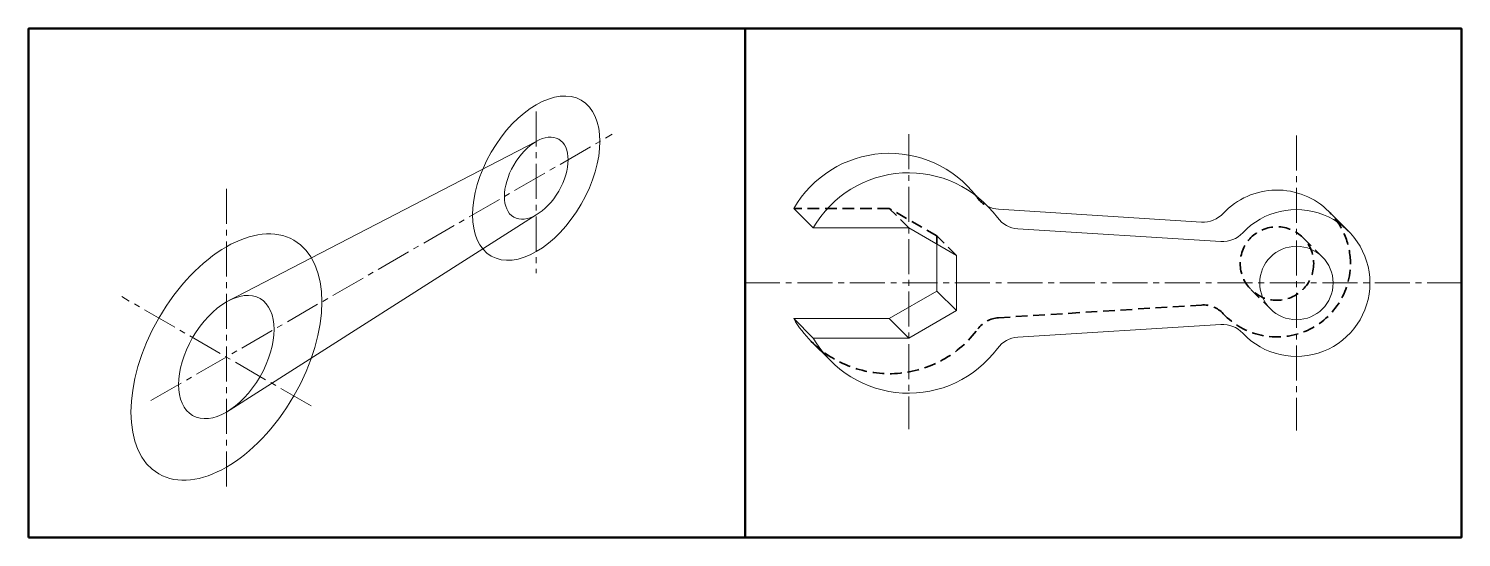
# Model space of a CAD drawing. Header units: millimetres. Extents: x 20 to 800, y 10 to 287.
import ezdxf

# ---------------------------------------------------------------- set-up
doc = ezdxf.new("R2010")
doc.units = ezdxf.units.MM
doc.linetypes.add('CENTER2', pattern=[28.575, 19.05, -3.175, 3.175, -3.175])
doc.linetypes.add('DASHED2', pattern=[9.525, 6.35, -3.175])
for name, color, linetype, lineweight in [('ejes', 2, 'CENTER2', 20), ('margen', 3, 'Continuous', 50), ('ocultas', 6, 'DASHED2', 35), ('trazos', 7, 'Continuous', 15)]:
    doc.layers.add(name, color=color, linetype=linetype, lineweight=lineweight)

msp = doc.modelspace()

# ---------------------------------------------------------------- linework, layer by layer
at = {"layer": 'ejes'}
for p, q in [((296.34, 241.93), (296.34, 153.81)), ((86.6, 84.5), (337.75, 229.5)), ((499.13, 229.51), (499.13, 68.88)), ((710.22, 228.81), (710.22, 68.19)), ((127.64, 199.69), (127.64, 35.66)), ((410, 148.5), (800, 148.5)), ((173.78, 81.55), (70.64, 141.09))]:
    msp.add_line(p, q, dxfattribs=at)
at = {"layer": 'margen'}
for points in [[(20, 10), (410, 10), (410, 287), (20, 287)], [(410, 10), (800, 10), (800, 287), (410, 287)]]:
    msp.add_lwpolyline(points, close=True, dxfattribs=at)
at = {"layer": 'ocultas'}
for p, q in [((488.52, 189.11), (436.56, 189.11)), ((499.13, 178.5), (488.52, 189.11)), ((525.11, 163.5), (514.5, 174.11)), ((713.75, 173.25), (724.36, 162.64)), ((685.47, 144.96), (696.08, 134.36)), ((547.95, 129.58), (658.49, 136.52))]:
    msp.add_line(p, q, dxfattribs=at)
msp.add_lwpolyline([(514.5, 169.62), (514.5, 174.11), (488.52, 189.11)], dxfattribs=at)
msp.add_circle((699.61, 159.11), 20, dxfattribs=at)
for centre, radius, start, end in [((548.89, 203.61), 15.09, 210.7241, 244.18668), ((699.61, 159.11), 40, 1.41128, 45), ((699.61, 159.11), 40, 223.06393, 1.41128), ((659.43, 121.55), 15, 43.06393, 93.59589), ((548.89, 114.61), 15, 93.59589, 143.60503), ((488.52, 159.11), 60, 225, 323.60503)]:
    msp.add_arc(centre, radius, start, end, dxfattribs=at)
at = {"layer": 'trazos'}
for p, q in [((127.64, 138.19), (296.34, 225.59)), ((447.17, 178.5), (436.56, 189.11)), ((547.95, 188.64), (658.49, 181.69)), ((727.9, 187.39), (738.5, 176.78)), ((127.64, 78.19), (296.34, 185.59)), ((499.13, 178.5), (447.17, 178.5)), ((558.56, 178.03), (669.09, 171.08)), ((514.5, 144.11), (514.5, 169.62)), ((525.11, 133.5), (514.5, 144.11)), ((488.52, 129.11), (436.56, 129.11)), ((447.17, 118.5), (436.56, 129.11)), ((499.13, 118.5), (488.52, 129.11)), ((558.56, 118.97), (669.09, 125.92)), ((499.13, 118.5), (447.17, 118.5)), ((456.7, 106.07), (446.1, 116.68))]:
    msp.add_line(p, q, dxfattribs=at)
for points in [[(499.13, 118.5), (499.13, 118.5), (525.11, 133.5), (525.11, 163.5), (499.13, 178.5)], [(488.52, 129.11), (488.52, 129.11), (514.5, 144.11)]]:
    msp.add_lwpolyline(points, dxfattribs=at)
msp.add_circle((710.22, 148.5), 20, dxfattribs=at)
for centre, radius, start, end in [((488.52, 159.11), 60, 37.81924, 150), ((499.13, 148.5), 60, 36.39497, 150), ((699.61, 159.11), 40, 45, 136.93607), ((548.89, 203.61), 15, 244.18668, 266.40411), ((710.22, 148.5), 40, 223.06393, 136.93607), ((559.5, 193), 15, 216.39497, 266.40411), ((659.43, 196.66), 15, 266.40411, 316.93607), ((670.04, 186.05), 15, 266.40411, 316.93607), ((488.52, 159.11), 60, 210, 225), ((670.04, 110.95), 15, 43.06393, 93.59589), ((499.13, 148.5), 60, 210, 323.60503), ((559.5, 104), 15, 93.59589, 143.60503)]:
    msp.add_arc(centre, radius, start, end, dxfattribs=at)
for centre, major_axis in [((296.34, 205.59), (-24.49, -42.43)), ((296.34, 205.59), (-12.25, -21.21)), ((127.64, 108.19), (-36.74, -63.64)), ((127.64, 108.19), (-18.37, -31.82))]:
    msp.add_ellipse(centre, major_axis=major_axis, ratio=0.57735, dxfattribs=at)

doc.saveas('drawing.dxf')
